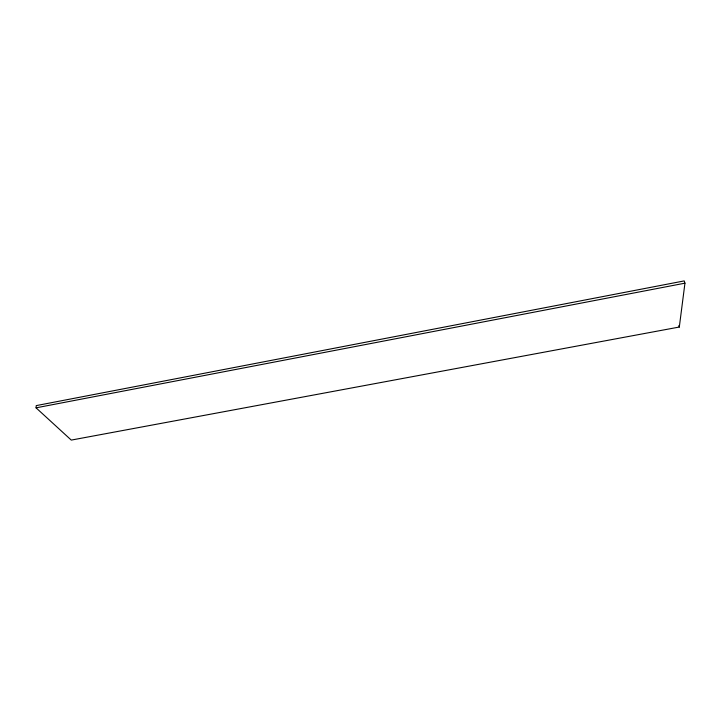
<?xml version="1.0" encoding="UTF-8"?>
<svg xmlns="http://www.w3.org/2000/svg" width="721" height="721" viewBox="0 0 721 721"><rect width="100%" height="100%" fill="white"/><g stroke="black" fill="none" stroke-linecap="round" stroke-linejoin="round"><path stroke-width="1.08" d="M36.05 407.834L36.257 405.608L684.22 280.911L684.95 283.173L679.308 327.037L71.271 440.089L36.05 407.834L684.95 283.173M678.858 325.595L679.308 327.037"/></g></svg>
